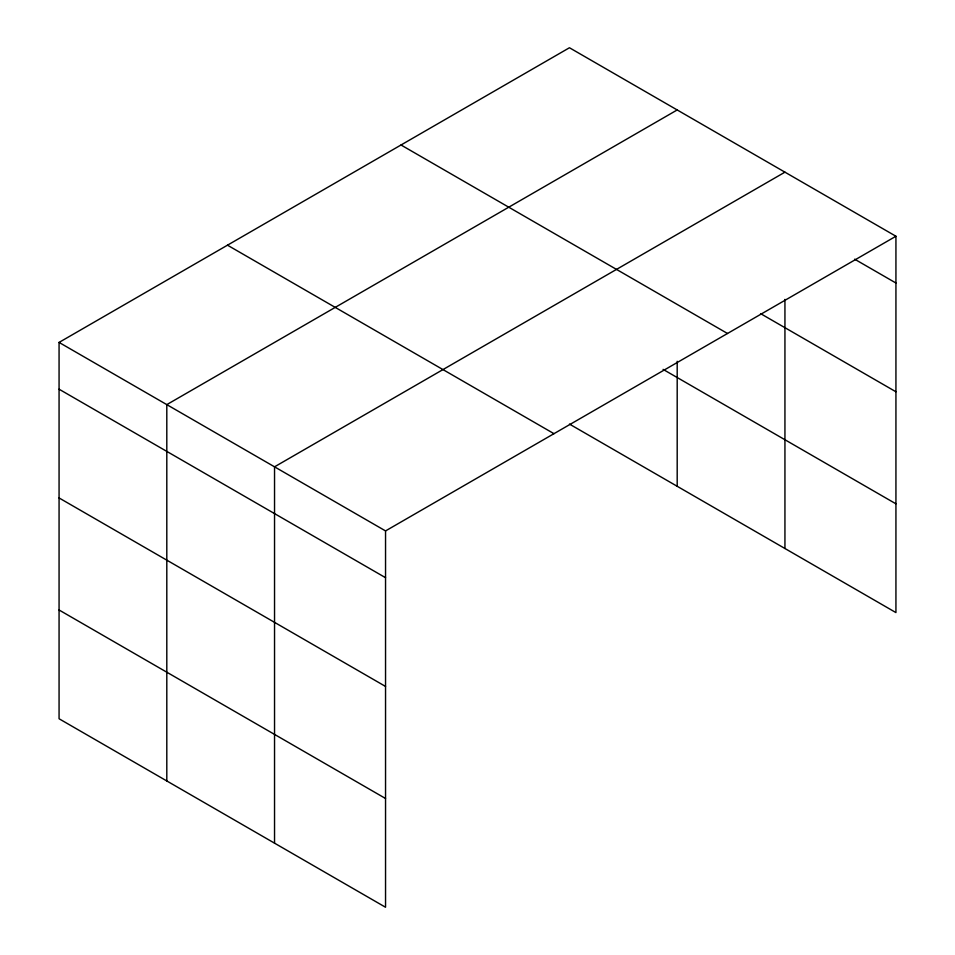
<?xml version="1.0" encoding="UTF-8"?>
<svg xmlns="http://www.w3.org/2000/svg" width="955" height="955" viewBox="0 0 955 955"><rect width="100%" height="100%" fill="white"/><g stroke="black" fill="none" stroke-linecap="round" stroke-linejoin="round"><path stroke-width="1.43" d="M59.067 342.415L385.545 530.92L385.545 907.25L59.067 718.757L59.067 342.415L569.455 47.75L895.933 236.243L895.933 612.585L569.455 424.08M677.191 109.956L166.803 404.622L166.803 780.963M784.938 172.163L274.539 466.828L274.539 843.158M385.545 530.92L895.933 236.243M854.63 259.175L895.933 283.014M760.562 313.61L895.933 391.777M401.016 144.993L727.507 333.486M663.08 369.382L895.933 503.822M227.493 245.184L553.984 433.677M59.067 389.198L385.545 577.691M59.067 497.949L385.545 686.442M59.067 609.994L385.545 798.499M784.938 299.381L784.938 548.492M677.191 361.312L677.191 486.286"/></g></svg>
